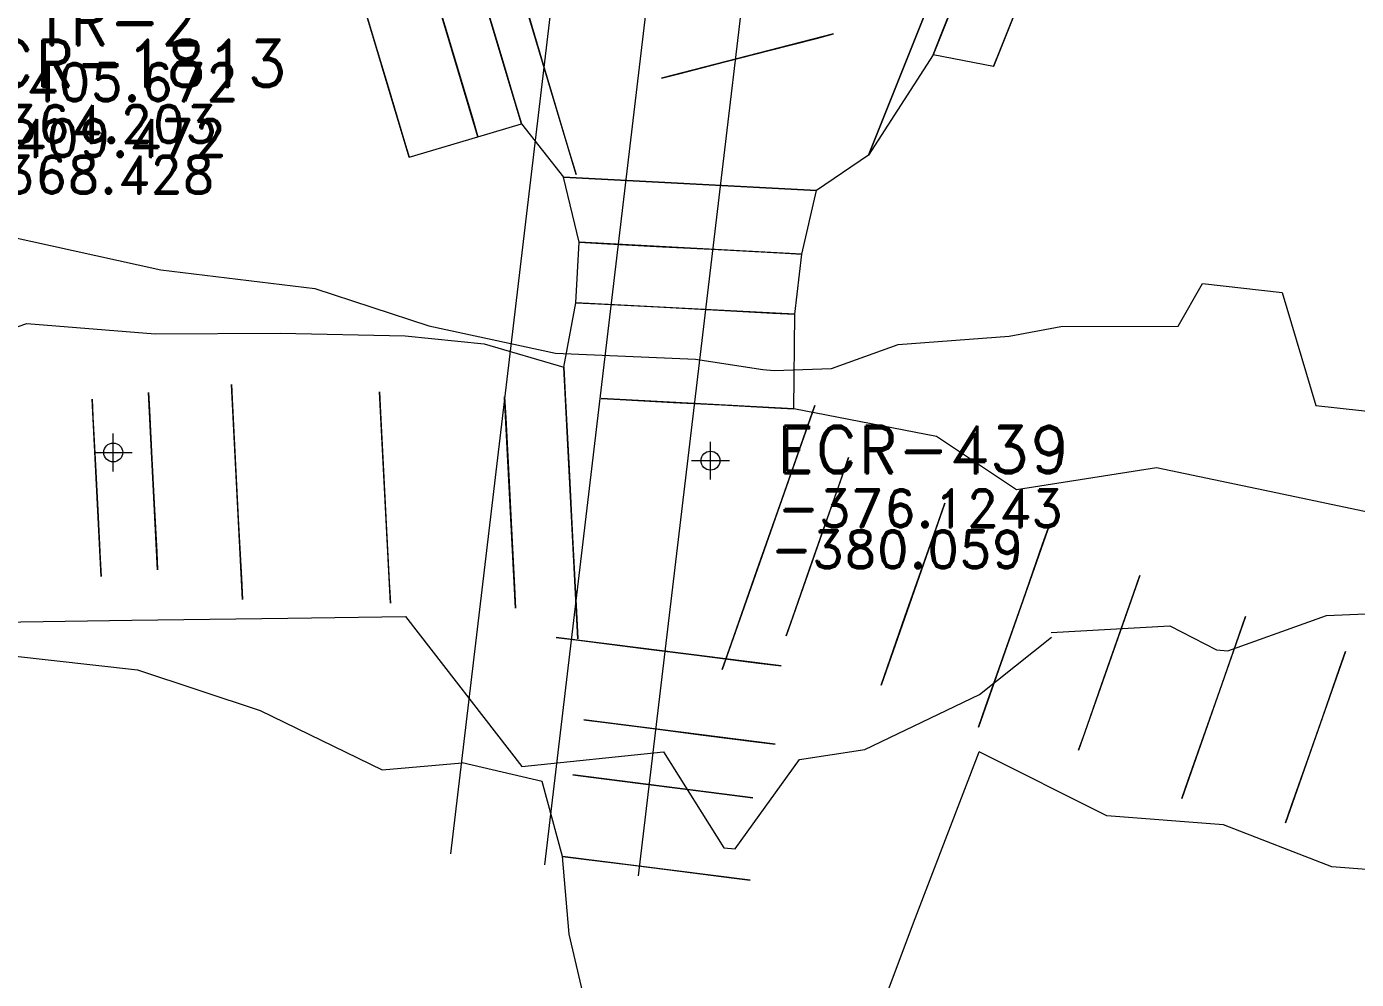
# Model space of a CAD drawing. Extents: x 0 to 99091, y -1812 to 13278.
# Drawn here: x 10239.79 to 10274.96, y 10023.06 to 10048.27 of the extents above; entities that cross this region are included whole.
import ezdxf
from ezdxf.enums import TextEntityAlignment as Align

# ---------------------------------------------------------------- set-up
doc = ezdxf.new("R2010")
doc.units = 0
doc.header["$MEASUREMENT"] = 0
doc.header["$PDMODE"] = 34
doc.header["$PDSIZE"] = 0.5
for name, color, linetype in [('F-440-8185-W-SCR', 1, 'Continuous'), ('F-460-8340-EW-SCR', 5, 'Continuous'), ('POLIGONAL', 7, 'Continuous'), ('proy82- 480', 7, 'Continuous'), ('R-380-8541-SE-SEC', 1, 'Continuous')]:
    doc.layers.add(name, color=color, linetype=linetype)
doc.styles.add('ROMAND', font='ROMAND.SHX')
doc.styles.add('ROMANS', font='ROMANS.SHX', dxfattribs={"width": 2.5})

# ---------------------------------------------------------------- blocks, each defined once
blk = doc.blocks.new('F2')
at = {"lineweight": 0}
blk.add_point((0, 0), dxfattribs=at)
at = {"lineweight": 0, "style": 'ROMAND'}
for tag, height, p in [('NOMBRE', 1.25, (0.201, 6.617)), ('CIELO', 1, (0.136, 4.616)), ('PISO', 1, (0.136, 3.247))]:
    blk.add_attdef(tag, text='', height=height, dxfattribs=at).set_placement(p, align=Align.CENTER)
at = {"lineweight": 0, "style": 'ROMANS', "flags": 1}
for tag, p in [('MINA', (-0.074, -3.255)), ('LOCALIZACION', (-0.074, -4.928)), ('ESTRUCTURA', (-0.074, -6.618)), ('NIVEL', (-0.074, -8.29)), ('OBRA', (-0.074, -10.121)), ('FECHA', (-0.074, -11.793)), ('ATRAS', (-0.074, -13.483)), ('TOPOGRAFO', (2.675, -15.297))]:
    blk.add_attdef(tag, text='', height=1.25, dxfattribs=at).set_placement(p, align=Align.CENTER)

msp = doc.modelspace()

# ---------------------------------------------------------------- linework, layer by layer
at = {"layer": 'F-440-8185-W-SCR', "color": 1, "linetype": 'Continuous', "lineweight": 0}
for points in [[(10235.263, 10042.305, -363.591), (10239.31, 10042.725, -363.518), (10243.343, 10041.835, -364.246), (10247.415, 10041.343, -364.374), (10250.434, 10040.35, -363.995), (10253.78, 10039.627, -364.518), (10257.482, 10039.472, -365.043), (10259.264, 10039.2, -365.055), (10259.563, 10039.172, -365.057), (10261.075, 10039.227, -364.967), (10262.844, 10039.861, -364.379), (10265.778, 10040.081, -364.298), (10267.141, 10040.337, -364.434)], [(10235.263, 10042.305, -368.391), (10239.31, 10042.725, -368.418), (10243.343, 10041.835, -368.546), (10247.415, 10041.343, -368.574), (10250.434, 10040.35, -368.595), (10253.78, 10039.627, -368.618), (10257.482, 10039.472, -368.543), (10259.264, 10039.2, -368.655), (10259.563, 10039.172, -368.657), (10261.075, 10039.227, -368.667), (10262.844, 10039.861, -368.779), (10265.778, 10040.081, -368.798), (10267.141, 10040.337, -368.834)], [(10267.141, 10040.337, -364.434), (10270.242, 10040.349, -364.411), (10270.888, 10041.476, -364.801), (10272.993, 10041.234, -364.799), (10273.884, 10038.244, -364.784), (10276.377, 10037.974, -365.066), (10279.89, 10038.374, -364.941), (10283.494, 10038.472, -365.215), (10284.691, 10038.338, -365.006), (10287.698, 10038.553, -365.185), (10290.2, 10038.582, -364.967), (10293.573, 10038.615, -363.518)], [(10267.141, 10040.337, -368.834), (10270.242, 10040.349, -368.811), (10270.888, 10041.476, -369.001), (10272.993, 10041.234, -368.999), (10273.884, 10038.244, -368.984), (10276.377, 10037.974, -369.066), (10279.89, 10038.374, -369.041), (10283.494, 10038.472, -369.015), (10284.691, 10038.338, -369.006), (10287.698, 10038.553, -369.085), (10290.2, 10038.582, -369.167), (10293.573, 10038.615, -368.518)], [(10234.466, 10032.738, -363.591), (10238.46, 10032.506, -363.518), (10242.579, 10032.564, -364.246), (10246.698, 10032.622, -364.374), (10249.812, 10032.664, -363.995), (10252.893, 10028.695, -364.518), (10256.639, 10029.085, -365.043), (10258.233, 10026.544, -365.055), (10258.532, 10026.519, -365.057), (10260.234, 10028.886, -364.967), (10261.962, 10029.143, -364.379), (10264.993, 10030.597, -364.298), (10266.893, 10032.121, -364.37)], [(10234.466, 10032.738, -368.391), (10238.46, 10032.506, -368.418), (10242.579, 10032.564, -368.546), (10246.698, 10032.622, -368.574), (10249.812, 10032.664, -368.595), (10252.893, 10028.695, -368.618), (10256.639, 10029.085, -368.543), (10258.233, 10026.544, -368.655), (10258.532, 10026.519, -368.657), (10260.234, 10028.886, -368.667), (10261.962, 10029.143, -368.779), (10264.993, 10030.597, -368.798), (10266.893, 10032.121, -368.77)], [(10266.886, 10032.24, -364.37), (10270.021, 10032.416, -364.398), (10271.262, 10031.784, -364.51), (10271.56, 10031.753, -364.512), (10274.171, 10032.688, -364.735), (10276.23, 10032.776, -365.066)], [(10266.886, 10032.24, -368.77), (10270.021, 10032.416, -368.798), (10271.262, 10031.784, -369.01), (10271.56, 10031.753, -369.012), (10274.171, 10032.688, -369.035), (10276.23, 10032.776, -369.066)]]:
    msp.add_polyline3d(points, dxfattribs=at)
at = {"layer": 'F-460-8340-EW-SCR', "linetype": 'Continuous', "lineweight": 0}
for points in [[(10265.36, 10047.211, -375.569), (10263.763, 10047.526, -375.403), (10262.056, 10044.869, -375.516), (10260.684, 10043.934, -375.467), (10260.684, 10043.934, -375.467), (10260.684, 10043.934, -375.467)], [(10265.36, 10047.211, -379.769), (10263.763, 10047.526, -379.803), (10262.056, 10044.869, -379.816), (10260.684, 10043.934, -379.967), (10260.684, 10043.934, -379.967), (10260.684, 10043.934, -379.967)], [(10249.91, 10044.812, -376.297), (10251.73, 10045.355, -376.601), (10252.88, 10045.699, -375.902), (10253.993, 10044.288, -375.467), (10253.993, 10044.288, -375.467)], [(10249.91, 10044.812, -379.997), (10251.73, 10045.355, -380.001), (10252.88, 10045.699, -380.102), (10253.993, 10044.288, -379.967), (10253.993, 10044.288, -379.967)], [(10253.997, 10039.26, -375.929), (10254.318, 10040.966, -375.207), (10254.402, 10042.564, -375.036), (10253.993, 10044.288, -375.467)], [(10253.997, 10039.26, -379.829), (10254.318, 10040.966, -379.907), (10254.402, 10042.564, -379.936), (10253.993, 10044.288, -379.967)], [(10260.078, 10038.159, -375.162), (10260.11, 10040.66, -375.207), (10260.294, 10042.252, -375.036), (10260.684, 10043.934, -375.467)], [(10260.078, 10038.159, -379.762), (10260.11, 10040.66, -379.907), (10260.294, 10042.252, -379.936), (10260.684, 10043.934, -379.967)], [(10213.385, 10041.739, -374.441), (10216.301, 10040.958, -374.302), (10220.474, 10040.337, -374.202), (10223.528, 10043.18, -374.501), (10223.928, 10043.159, -374.501), (10226.371, 10040.126, -374.501), (10230.134, 10039.326, -374.8), (10233.209, 10038.763, -374.6), (10236.541, 10039.288, -375), (10239.805, 10040.418, -375.199), (10243.195, 10040.139, -375.799), (10246.501, 10040.164, -375.598), (10249.802, 10040.09, -375.598), (10251.894, 10039.88, -375.798)], [(10213.385, 10041.739, -379.141), (10216.301, 10040.958, -379.202), (10220.474, 10040.337, -379.302), (10223.528, 10043.18, -379.401), (10223.928, 10043.159, -379.501), (10226.371, 10040.126, -379.401), (10230.134, 10039.326, -379.5), (10233.209, 10038.763, -379.5), (10236.541, 10039.288, -379.4), (10239.805, 10040.418, -379.499), (10243.195, 10040.139, -379.499), (10246.501, 10040.164, -379.598), (10249.802, 10040.09, -379.598), (10251.894, 10039.88, -379.598)], [(10251.894, 10039.88, -375.798), (10253.997, 10039.26, -375.929)], [(10251.894, 10039.88, -379.598), (10253.997, 10039.26, -379.829)], [(10263.857, 10037.428, -380.137), (10260.078, 10038.159, -379.762)], [(10263.857, 10037.428, -376.037), (10260.078, 10038.159, -375.162)], [(10284.614, 10034.875, -377.491), (10284.142, 10037.575, -376.786), (10281.427, 10037.787, -376.758), (10280.248, 10035.295, -377.082), (10275.629, 10035.347, -376.853), (10272.7, 10035.966, -376.374), (10269.673, 10036.599, -376.586), (10265.969, 10036.016, -376.251), (10263.857, 10037.428, -376.037)], [(10284.614, 10034.875, -381.891), (10284.143, 10037.574, -381.886), (10281.427, 10037.787, -381.858), (10280.248, 10035.295, -381.682), (10275.629, 10035.347, -381.353), (10272.7, 10035.966, -381.074), (10269.673, 10036.599, -380.786), (10265.969, 10036.016, -380.451), (10263.857, 10037.428, -380.137)], [(10212.893, 10035.258, -374.441), (10215.995, 10035.166, -374.302), (10220.184, 10034.844, -374.202), (10223.106, 10035.191, -374.501), (10223.506, 10035.17, -374.501), (10226.102, 10035.033, -374.501), (10229.76, 10032.236, -374.8), (10232.85, 10031.973, -374.6), (10236.135, 10031.599, -375), (10239.341, 10031.63, -375.199), (10242.726, 10031.251, -375.799), (10245.974, 10030.178, -375.598), (10249.196, 10028.606, -375.598), (10251.309, 10028.795, -375.798)], [(10212.893, 10035.258, -379.141), (10215.995, 10035.166, -379.202), (10220.184, 10034.844, -379.302), (10223.106, 10035.191, -379.401), (10223.506, 10035.17, -379.501), (10226.102, 10035.033, -379.401), (10229.76, 10032.236, -379.5), (10232.85, 10031.973, -379.5), (10236.135, 10031.599, -379.4), (10239.341, 10031.63, -379.499), (10242.726, 10031.251, -379.499), (10245.974, 10030.178, -379.598), (10249.196, 10028.606, -379.598), (10251.309, 10028.795, -379.598)], [(10263.884, 10018.251, -375.346), (10263.654, 10019.223, -375.399), (10263.04, 10020.515, -375.372), (10262.535, 10022.653, -375.088), (10263.289, 10024.678, -374.782), (10264.982, 10029.086, -376.251)], [(10263.884, 10018.251, -379.346), (10263.654, 10019.223, -380.299), (10263.04, 10020.515, -379.872), (10262.535, 10022.653, -379.788), (10263.289, 10024.678, -379.882), (10264.982, 10029.086, -380.451)], [(10281.077, 10025.581, -376.786), (10280.781, 10025.623, -376.758), (10278.88, 10025.692, -377.082), (10274.304, 10026.041, -376.853), (10271.445, 10027.155, -376.374), (10268.361, 10027.392, -376.586), (10264.982, 10029.086, -376.251)], [(10281.077, 10025.581, -381.886), (10280.781, 10025.623, -381.858), (10278.88, 10025.692, -381.682), (10274.304, 10026.041, -381.353), (10271.445, 10027.155, -381.074), (10268.361, 10027.392, -380.786), (10264.982, 10029.086, -380.451)], [(10254.14, 10024.259, -379.672), (10253.967, 10026.319, -379.924), (10253.425, 10028.302, -379.777), (10251.309, 10028.795, -379.598)], [(10254.14, 10024.259, -375.172), (10253.967, 10026.319, -375.924), (10253.425, 10028.302, -375.777), (10251.309, 10028.795, -375.798)], [(10259.407, 10017.193, -375.346), (10259.177, 10018.164, -375.399), (10258.564, 10019.456, -375.372), (10258.545, 10021.709, -375.088), (10254.53, 10022.607, -374.782), (10254.14, 10024.259, -375.172)], [(10259.407, 10017.193, -379.346), (10259.177, 10018.164, -380.299), (10258.564, 10019.456, -379.872), (10258.545, 10021.709, -379.788), (10254.53, 10022.607, -379.882), (10254.14, 10024.259, -379.672)]]:
    msp.add_polyline3d(points, dxfattribs=at)
at = {"layer": 'proy82- 480', "color": 3, "linetype": 'Continuous', "lineweight": 0, "flags": 128}
for points in [[(10255.996, 10068.447), (10251.002, 10026.39)], [(10260.961, 10067.858), (10255.967, 10025.801)]]:
    msp.add_lwpolyline(points, dxfattribs=at)
at = {"layer": 'proy82- 480', "color": 1, "linetype": 'Continuous', "lineweight": 0, "elevation": -405.654, "flags": 128}
msp.add_lwpolyline([(10258.479, 10068.153), (10253.485, 10026.095)], dxfattribs=at)
at = {"layer": 'R-380-8541-SE-SEC', "color": 1, "linetype": 'Continuous', "lineweight": 0}
for points in [[(10265.061, 10052.391, -379.816), (10262.056, 10044.869, -379.816), (10262.056, 10044.869, -377.322), (10262.356, 10045.622, -376.058), (10263.183, 10047.69, -375.516), (10263.934, 10049.571, -375.516), (10264.76, 10051.639, -376.058), (10265.061, 10052.391, -377.322), (10265.061, 10052.391, -379.816)], [(10265.729, 10052.447, -379.803), (10263.763, 10047.526, -379.803), (10263.763, 10047.526, -377.251), (10263.959, 10048.018, -375.957), (10264.5, 10049.371, -375.403), (10264.992, 10050.602, -375.403), (10265.533, 10051.955, -375.957), (10265.729, 10052.447, -377.251), (10265.729, 10052.447, -379.803)], [(10267.215, 10051.854, -379.769), (10265.36, 10047.211, -379.769), (10265.36, 10047.211, -377.333), (10265.545, 10047.675, -376.098), (10266.055, 10048.952, -375.569), (10266.519, 10050.113, -375.569), (10267.029, 10051.389, -376.098), (10267.215, 10051.854, -377.333), (10267.215, 10051.854, -379.769)], [(10254.325, 10044.356, -380.004), (10252.264, 10051.255, -380.004), (10252.264, 10051.255, -377.8), (10252.47, 10050.565, -376.683), (10253.037, 10048.668, -376.204), (10253.552, 10046.943, -376.204), (10254.119, 10045.046, -376.683), (10254.325, 10044.356, -377.8), (10254.325, 10044.356, -380.004)], [(10252.88, 10045.699, -380.102), (10251.42, 10050.585, -380.102), (10251.42, 10050.585, -377.666), (10251.566, 10050.097, -376.432), (10251.968, 10048.753, -375.902), (10252.333, 10047.531, -375.902), (10252.734, 10046.187, -376.432), (10252.88, 10045.699, -377.666), (10252.88, 10045.699, -380.102)], [(10251.73, 10045.355, -380.001), (10250.328, 10050.05, -380.001), (10250.328, 10050.05, -378.029), (10250.468, 10049.581, -377.029), (10250.854, 10048.29, -376.601), (10251.204, 10047.116, -376.601), (10251.59, 10045.825, -377.029), (10251.73, 10045.355, -378.029), (10251.73, 10045.355, -380.001)], [(10249.91, 10044.812, -379.997), (10248.421, 10049.794, -379.997), (10248.421, 10049.794, -377.851), (10248.57, 10049.296, -376.764), (10248.98, 10047.926, -376.297), (10249.352, 10046.68, -376.297), (10249.761, 10045.31, -376.764), (10249.91, 10044.812, -377.851), (10249.91, 10044.812, -379.997)], [(10261.133, 10048.076, -379.841), (10256.582, 10046.901, -379.841), (10256.582, 10046.901, -377.115), (10257.038, 10047.019, -375.733), (10258.289, 10047.342, -375.141), (10259.427, 10047.635, -375.141), (10260.678, 10047.958, -375.733), (10261.133, 10048.076, -377.115), (10261.133, 10048.076, -379.841)], [(10260.684, 10043.934, -379.967), (10253.993, 10044.288, -379.967), (10253.993, 10044.288, -377.357), (10254.662, 10044.252, -376.034), (10256.502, 10044.155, -375.467), (10258.175, 10044.067, -375.467), (10260.014, 10043.969, -376.034), (10260.684, 10043.934, -377.357), (10260.684, 10043.934, -379.967)], [(10260.294, 10042.252, -379.936), (10254.402, 10042.564, -379.936), (10254.402, 10042.564, -377.094), (10254.992, 10042.533, -375.654), (10256.612, 10042.447, -375.036), (10258.085, 10042.369, -375.036), (10259.705, 10042.284, -375.654), (10260.294, 10042.252, -377.094), (10260.294, 10042.252, -379.936)], [(10260.11, 10040.66, -379.907), (10254.318, 10040.966, -379.907), (10254.318, 10040.966, -377.181), (10254.897, 10040.936, -375.8), (10256.49, 10040.852, -375.207), (10257.938, 10040.775, -375.207), (10259.531, 10040.691, -375.8), (10260.11, 10040.66, -377.181), (10260.11, 10040.66, -379.907)], [(10254.369, 10032.07, -379.829), (10253.997, 10039.26, -379.829), (10253.997, 10039.26, -377.567), (10254.034, 10038.541, -376.42), (10254.137, 10036.564, -375.929), (10254.23, 10034.767, -375.929), (10254.332, 10032.789, -376.42), (10254.369, 10032.07, -377.567), (10254.369, 10032.07, -379.829)], [(10243.26, 10033.898, -379.891), (10243.017, 10038.592, -379.891), (10243.017, 10038.592, -377.571), (10243.041, 10038.123, -376.395), (10243.108, 10036.832, -375.891), (10243.169, 10035.658, -375.891), (10243.236, 10034.368, -376.395), (10243.26, 10033.898, -377.571), (10243.26, 10033.898, -379.891)], [(10245.504, 10033.113, -379.879), (10245.209, 10038.806, -379.879), (10245.209, 10038.806, -377.443), (10245.238, 10038.236, -376.208), (10245.319, 10036.671, -375.679), (10245.393, 10035.248, -375.679), (10245.474, 10033.682, -376.208), (10245.504, 10033.113, -377.443), (10245.504, 10033.113, -379.879)], [(10249.414, 10033.015, -379.757), (10249.124, 10038.608, -379.757), (10249.124, 10038.608, -377.437), (10249.153, 10038.049, -376.261), (10249.233, 10036.511, -375.757), (10249.305, 10035.112, -375.757), (10249.385, 10033.574, -376.261), (10249.414, 10033.015, -377.437), (10249.414, 10033.015, -379.757)], [(10241.767, 10033.721, -379.8), (10241.524, 10038.415, -379.8), (10241.524, 10038.415, -377.538), (10241.549, 10037.945, -376.391), (10241.615, 10036.655, -375.9), (10241.676, 10035.481, -375.9), (10241.743, 10034.19, -376.391), (10241.767, 10033.721, -377.538), (10241.767, 10033.721, -379.8)], [(10252.725, 10032.886, -379.738), (10252.435, 10038.479, -379.738), (10252.435, 10038.479, -377.592), (10252.464, 10037.919, -376.504), (10252.544, 10036.382, -376.038), (10252.616, 10034.983, -376.038), (10252.696, 10033.445, -376.504), (10252.725, 10032.886, -377.592), (10252.725, 10032.886, -379.738)], [(10260.078, 10038.159, -379.762), (10254.985, 10038.428, -379.762), (10254.985, 10038.428, -377.094), (10255.494, 10038.401, -375.742), (10256.895, 10038.327, -375.162), (10258.168, 10038.26, -375.162), (10259.568, 10038.186, -375.742), (10260.078, 10038.159, -377.094), (10260.078, 10038.159, -379.762)], [(10260.635, 10038.243, -379.763), (10258.189, 10031.259, -379.763), (10258.189, 10031.259, -377.733), (10258.434, 10031.957, -376.704), (10259.106, 10033.878, -376.263), (10259.718, 10035.624, -376.263), (10260.39, 10037.544, -376.704), (10260.635, 10038.243, -377.733), (10260.635, 10038.243, -379.763)], [(10261.531, 10036.869, -379.636), (10259.879, 10032.15, -379.636), (10259.879, 10032.15, -377.722), (10260.044, 10032.622, -376.752), (10260.498, 10033.92, -376.336), (10260.911, 10035.1, -376.336), (10261.366, 10036.398, -376.752), (10261.531, 10036.869, -377.722), (10261.531, 10036.869, -379.636)], [(10264.074, 10035.661, -379.677), (10262.388, 10030.848, -379.677), (10262.388, 10030.848, -377.299), (10262.557, 10031.329, -376.093), (10263.021, 10032.653, -375.577), (10263.442, 10033.856, -375.577), (10263.906, 10035.18, -376.093), (10264.074, 10035.661, -377.299), (10264.074, 10035.661, -379.677)], [(10266.848, 10035.113, -379.618), (10264.964, 10029.734, -379.618), (10264.964, 10029.734, -377.414), (10265.153, 10030.272, -376.296), (10265.671, 10031.751, -375.818), (10266.142, 10033.096, -375.818), (10266.66, 10034.575, -376.296), (10266.848, 10035.113, -377.414), (10266.848, 10035.113, -379.618)], [(10269.231, 10033.749, -379.561), (10267.611, 10029.125, -379.561), (10267.611, 10029.125, -377.357), (10267.773, 10029.587, -376.239), (10268.219, 10030.859, -375.761), (10268.623, 10032.015, -375.761), (10269.069, 10033.287, -376.239), (10269.231, 10033.749, -377.357), (10269.231, 10033.749, -379.561)], [(10272.028, 10032.664, -379.597), (10270.343, 10027.85, -379.597), (10270.343, 10027.85, -377.451), (10270.511, 10028.332, -376.364), (10270.975, 10029.655, -375.897), (10271.396, 10030.859, -375.897), (10271.86, 10032.182, -376.364), (10272.028, 10032.664, -377.451), (10272.028, 10032.664, -379.597)], [(10259.747, 10031.356, -379.856), (10253.795, 10032.112, -379.856), (10253.795, 10032.112, -377.536), (10254.39, 10032.036, -376.36), (10256.027, 10031.828, -375.856), (10257.515, 10031.639, -375.856), (10259.152, 10031.432, -376.36), (10259.747, 10031.356, -377.536), (10259.747, 10031.356, -379.856)], [(10274.671, 10031.738, -379.638), (10273.084, 10027.208, -379.638), (10273.084, 10027.208, -377.086), (10273.243, 10027.661, -375.793), (10273.679, 10028.907, -375.238), (10274.076, 10030.039, -375.238), (10274.512, 10031.285, -375.793), (10274.671, 10031.738, -377.086), (10274.671, 10031.738, -379.638)], [(10259.585, 10029.287, -379.818), (10254.526, 10029.93, -379.818), (10254.526, 10029.93, -377.498), (10255.032, 10029.865, -376.322), (10256.423, 10029.689, -375.818), (10257.688, 10029.528, -375.818), (10259.079, 10029.351, -376.322), (10259.585, 10029.287, -377.498), (10259.585, 10029.287, -379.818)], [(10259.002, 10027.869, -379.777), (10254.24, 10028.474, -379.777), (10254.24, 10028.474, -377.457), (10254.716, 10028.413, -376.281), (10256.026, 10028.247, -375.777), (10257.216, 10028.096, -375.777), (10258.526, 10027.929, -376.281), (10259.002, 10027.869, -377.457), (10259.002, 10027.869, -379.777)], [(10258.927, 10025.689, -379.924), (10253.967, 10026.319, -379.924), (10253.967, 10026.319, -377.604), (10254.463, 10026.256, -376.428), (10255.827, 10026.083, -375.924), (10257.067, 10025.926, -375.924), (10258.431, 10025.752, -376.428), (10258.927, 10025.689, -377.604), (10258.927, 10025.689, -379.924)]]:
    msp.add_polyline3d(points, dxfattribs=at)

# ---------------------------------------------------------------- block references
at = {"color": 2, "linetype": 'Continuous', "lineweight": 0}
ref = msp.add_blockref('F2', (10230.685, 10050.756, -405.672), dxfattribs=at)
ref.add_attrib('NOMBRE', 'TR-2', dxfattribs={"lineweight": 0, "height": 1.25, "style": 'ROMAND'}).set_placement((10242.202, 10047.78, -405.672), align=Align.CENTER)
ref.add_attrib('CIELO', '-405.672', dxfattribs={"lineweight": 0, "height": 1, "style": 'ROMAND'}).set_placement((10242.046, 10046.3, -405.672), align=Align.CENTER)
ref.add_attrib('PISO', '-409.472', dxfattribs={"lineweight": 0, "height": 1, "style": 'ROMAND'}).set_placement((10241.734, 10044.82, -405.672), align=Align.CENTER)
ref = msp.add_blockref('F2', (10257.878, 10036.787, -376.124), dxfattribs=at)
ref.add_attrib('NOMBRE', 'ECR-439', dxfattribs={"lineweight": 0, "height": 1.25, "style": 'ROMAND'}).set_placement((10263.509, 10036.454, -376.124), align=Align.CENTER)
ref.add_attrib('CIELO', '-376.1243', dxfattribs={"lineweight": 0, "height": 1, "style": 'ROMAND'}).set_placement((10263.441, 10035.026, -376.124), align=Align.CENTER)
ref.add_attrib('PISO', '-380.059', dxfattribs={"lineweight": 0, "height": 1, "style": 'ROMAND'}).set_placement((10262.829, 10033.939, -376.124), align=Align.CENTER)
at = {"layer": 'POLIGONAL', "color": 4, "linetype": 'Continuous', "lineweight": 0}
ref = msp.add_blockref('F2', (10242.086, 10037.003, -364.203), dxfattribs=at)
ref.add_attrib('NOMBRE', 'ECR-1813', dxfattribs={"layer": '0', "lineweight": 0, "height": 1.25, "style": 'ROMAND'}).set_placement((10242.273, 10046.672, -364.203), align=Align.CENTER)
ref.add_attrib('CIELO', '-364.203', dxfattribs={"layer": '0', "lineweight": 0, "height": 1, "style": 'ROMAND'}).set_placement((10241.497, 10045.191, -364.203), align=Align.CENTER)
ref.add_attrib('PISO', '-368.428', dxfattribs={"layer": '0', "lineweight": 0, "height": 1, "style": 'ROMAND'}).set_placement((10241.426, 10043.851, -364.203), align=Align.CENTER)

doc.saveas('drawing.dxf')
